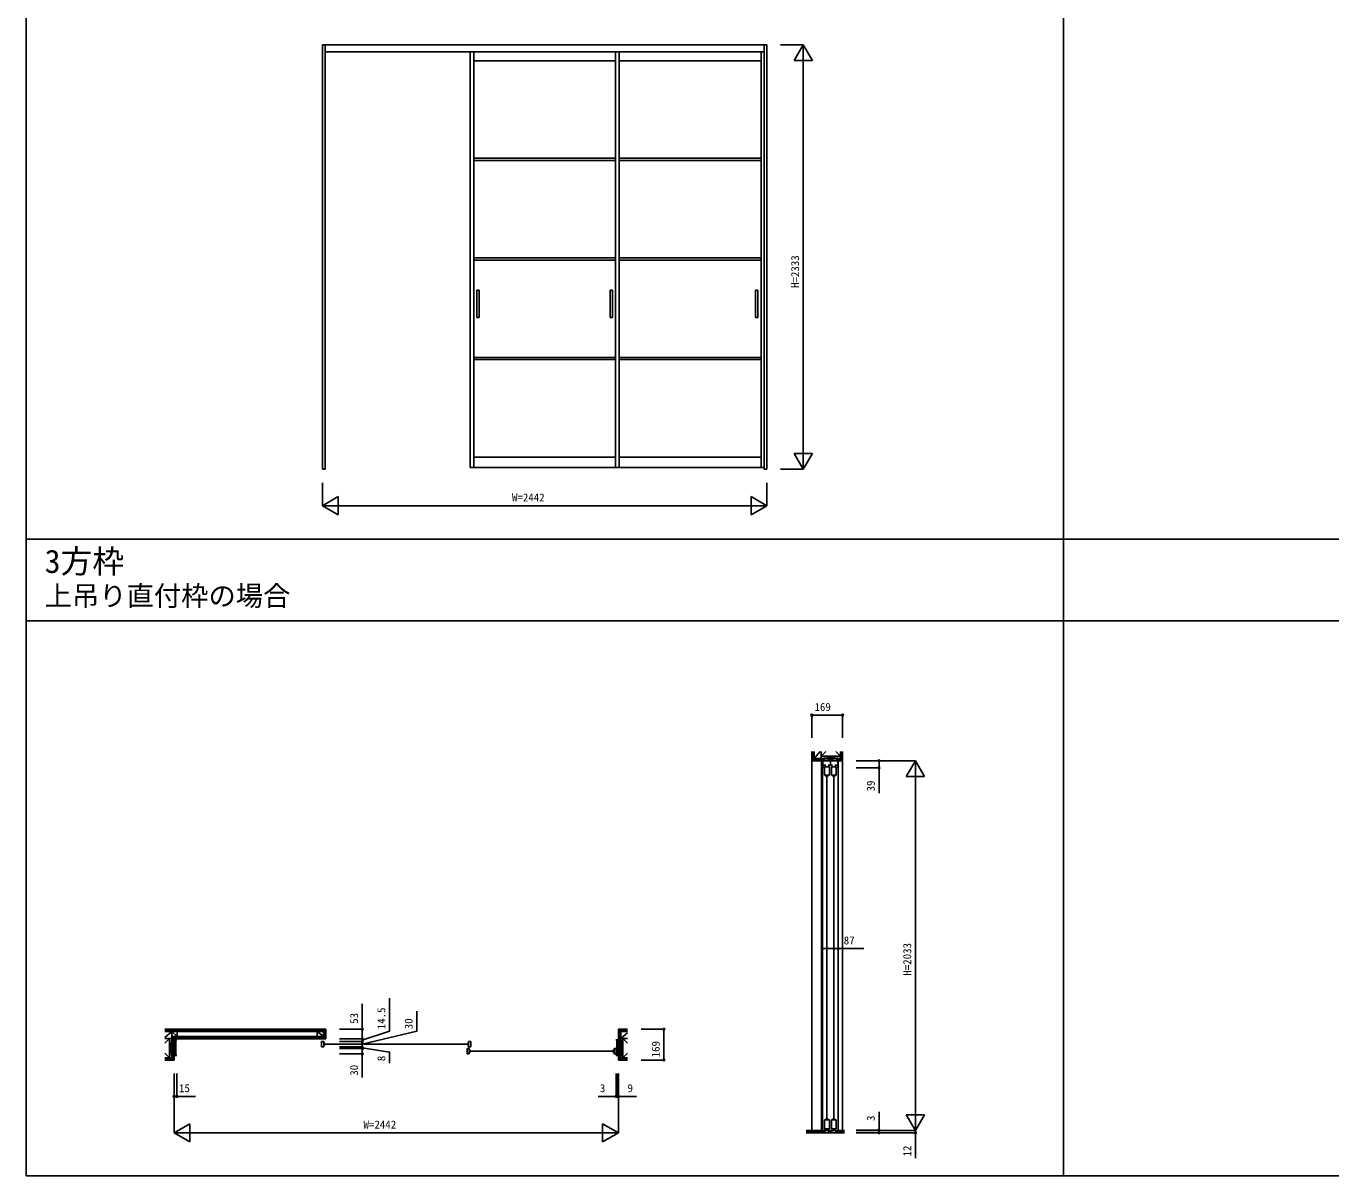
# Model space of a CAD drawing. Units: millimetres, scale not verified. Extents: x -14340 to 14341, y -10000 to 10000.
# Drawn here: x -14340 to -7170, y -10000 to -3680 of the extents above; entities that cross this region are included whole.
import ezdxf
from ezdxf.enums import TextEntityAlignment as Align

# ---------------------------------------------------------------- set-up
doc = ezdxf.new("R2010")
doc.units = ezdxf.units.MM
doc.header["$LTSCALE"] = 50
for name, color, linetype in [('0-0_0', 7, 'Continuous'), ('0-1_YKK_A1', 4, 'Continuous'), ('0-2_YKK_B1', 4, 'Continuous'), ('0-3_YKK_C1', 4, 'Continuous'), ('0-4_YKK_F1', 7, 'Continuous'), ('0-5_YKK_N1', 2, 'Continuous'), ('0-6_YKK_Z1', 7, 'Continuous')]:
    doc.layers.add(name, color=color, linetype=linetype)
doc.styles.add('ＭＳ ゴシック', font='')
doc.styles.get('ＭＳ ゴシック').set_extended_font_data('MS Gothic')

msp = doc.modelspace()

# ---------------------------------------------------------------- linework, layer by layer
at = {"layer": '0-1_YKK_A1'}
for p, q in [((-12711.2, -3783.1), (-10269.2, -3783.1)), ((-12711.2, -3783.1), (-12711.2, -6116.1)), ((-12696.2, -3783.1), (-12696.2, -6116.1)), ((-10284.2, -3783.1), (-10284.2, -6116.1)), ((-10269.2, -3783.1), (-10269.2, -6116.1)), ((-12696.2, -3822.1), (-10284.2, -3822.1)), ((-11900.2, -3822.1), (-11900.2, -6107.1)), ((-11880.2, -3822.1), (-11880.2, -6107.1)), ((-11880.2, -3871.1), (-11100.7, -3871.1)), ((-11100.7, -3822.1), (-11100.7, -6107.1)), ((-11080.7, -3822.1), (-11080.7, -6107.1)), ((-11080.7, -3871.1), (-10301.2, -3871.1)), ((-10301.2, -3822.1), (-10301.2, -6107.1)), ((-11880.2, -4406.6), (-11100.7, -4406.6)), ((-11880.2, -4418.6), (-11100.7, -4418.6)), ((-11080.7, -4406.6), (-10301.2, -4406.6)), ((-11080.7, -4418.6), (-10301.2, -4418.6)), ((-11880.2, -4954.1), (-11100.7, -4954.1)), ((-11880.2, -4966.1), (-11100.7, -4966.1)), ((-11080.7, -4954.1), (-10301.2, -4954.1)), ((-11080.7, -4966.1), (-10301.2, -4966.1)), ((-11849.7, -5132.1), (-11862.7, -5132.1)), ((-11862.7, -5132.1), (-11862.7, -5282.1)), ((-11849.7, -5132.1), (-11849.7, -5282.1)), ((-11118.2, -5132.1), (-11131.2, -5132.1)), ((-11131.2, -5132.1), (-11131.2, -5282.1)), ((-11118.2, -5132.1), (-11118.2, -5282.1)), ((-10318.7, -5132.1), (-10331.7, -5132.1)), ((-10331.7, -5132.1), (-10331.7, -5282.1)), ((-10318.7, -5132.1), (-10318.7, -5282.1)), ((-11849.7, -5282.1), (-11862.7, -5282.1)), ((-11118.2, -5282.1), (-11131.2, -5282.1)), ((-10318.7, -5282.1), (-10331.7, -5282.1)), ((-11880.2, -5501.6), (-11100.7, -5501.6)), ((-11880.2, -5513.6), (-11100.7, -5513.6)), ((-11080.7, -5501.6), (-10301.2, -5501.6)), ((-11080.7, -5513.6), (-10301.2, -5513.6)), ((-11100.7, -6049.1), (-11880.2, -6049.1)), ((-10301.2, -6049.1), (-11080.7, -6049.1)), ((-12696.2, -6116.1), (-12711.2, -6116.1)), ((-10284.2, -6107.1), (-11900.2, -6107.1)), ((-10269.2, -6116.1), (-10284.2, -6116.1))]:
    msp.add_line(p, q, dxfattribs=at)
at = {"layer": '0-2_YKK_B1'}
for p, q in [((-13527.2, -9251.6), (-13512.2, -9251.6)), ((-13527.2, -9251.6), (-13527.2, -9338.6)), ((-13518.2, -9251.6), (-13518.2, -9338.6)), ((-12716.2, -9261.1), (-12716.2, -9291.1)), ((-12704.2, -9261.1), (-12716.2, -9261.1)), ((-12716.2, -9291.1), (-12704.2, -9291.1)), ((-12704.2, -9261.1), (-12704.2, -9291.1)), ((-12696.2, -9272.1), (-12704.2, -9272.1)), ((-12704.2, -9280.1), (-12696.2, -9280.1)), ((-12702.2, -9276.1), (-11910.7, -9276.1)), ((-11908.7, -9272.1), (-11916.7, -9272.1)), ((-11916.7, -9280.1), (-11908.7, -9280.1)), ((-11916.7, -9299.1), (-11916.7, -9329.1)), ((-11904.7, -9299.1), (-11916.7, -9299.1)), ((-11896.7, -9261.1), (-11908.7, -9261.1)), ((-11904.7, -9299.1), (-11904.7, -9329.1)), ((-11896.7, -9310.1), (-11904.7, -9310.1)), ((-11904.7, -9318.1), (-11896.7, -9318.1)), ((-11902.7, -9314.1), (-11111.2, -9314.1)), ((-11896.7, -9261.1), (-11896.7, -9291.1)), ((-11109.2, -9310.1), (-11117.2, -9310.1)), ((-11117.2, -9318.1), (-11109.2, -9318.1)), ((-11097.2, -9299.1), (-11109.2, -9299.1)), ((-11085.2, -9251.6), (-11100.2, -9251.6)), ((-11097.2, -9299.1), (-11097.2, -9329.1)), ((-11094.2, -9251.6), (-11094.2, -9338.6)), ((-11085.2, -9251.6), (-11085.2, -9338.6)), ((-13527.2, -9338.6), (-13512.2, -9338.6)), ((-11916.7, -9329.1), (-11904.7, -9329.1)), ((-11085.2, -9338.6), (-11100.2, -9338.6))]:
    msp.add_line(p, q, dxfattribs=at)
for points in [[(-11908.7, -9261.1), (-11908.7, -9291.1), (-11896.7, -9291.1)], [(-11109.2, -9299.1), (-11109.2, -9329.1), (-11097.2, -9329.1)]]:
    msp.add_lwpolyline(points, dxfattribs=at)
at = {"layer": '0-3_YKK_C1'}
for p, q in [((-9962.2, -7717.6), (-9879.2, -7717.6)), ((-9962.2, -7717.6), (-9962.2, -7756.6)), ((-9962.2, -7741.4), (-9945.9, -7741.4)), ((-9933.5, -7741.4), (-9907.9, -7741.4)), ((-9920.7, -7717.6), (-9920.7, -7741.4)), ((-9895.5, -7741.4), (-9879.2, -7741.4)), ((-9879.2, -7717.6), (-9879.2, -7756.6)), ((-9953.2, -7751.6), (-9926.2, -7751.6)), ((-9953.2, -7751.6), (-9953.2, -7797.6)), ((-9953.2, -7797.6), (-9926.2, -7797.6)), ((-9944, -7797.6), (-9944, -7805.6)), ((-9939.7, -7799.6), (-9939.7, -9689.6)), ((-9935.4, -7797.6), (-9935.4, -7805.6)), ((-9926.2, -7751.6), (-9926.2, -7797.6)), ((-9915.2, -7751.6), (-9888.2, -7751.6)), ((-9915.2, -7751.6), (-9915.2, -7797.6)), ((-9915.2, -7797.6), (-9888.2, -7797.6)), ((-9906, -7797.6), (-9906, -7805.6)), ((-9901.7, -7799.6), (-9901.7, -9689.6)), ((-9897.4, -7797.6), (-9897.4, -7805.6)), ((-9888.2, -7751.6), (-9888.2, -7797.6)), ((-9953.2, -9691.6), (-9926.2, -9691.6)), ((-9953.2, -9741.6), (-9953.2, -9691.6)), ((-9953.2, -9741.6), (-9926.2, -9741.6)), ((-9944.5, -9747.6), (-9944.5, -9741.6)), ((-9944, -9691.6), (-9944, -9683.6)), ((-9935.4, -9691.6), (-9935.4, -9683.6)), ((-9934.9, -9741.6), (-9934.9, -9747.6)), ((-9934.9, -9747.6), (-9926.2, -9747.6)), ((-9928.8, -9750.6), (-9928.8, -9762.4)), ((-9926.2, -9741.6), (-9926.2, -9691.6)), ((-9915.2, -9691.6), (-9888.2, -9691.6)), ((-9915.2, -9741.6), (-9915.2, -9691.6)), ((-9915.2, -9741.6), (-9888.2, -9741.6)), ((-9906.5, -9747.6), (-9906.5, -9741.6)), ((-9906, -9691.6), (-9906, -9683.6)), ((-9897.4, -9691.6), (-9897.4, -9683.6)), ((-9896.9, -9741.6), (-9896.9, -9747.6)), ((-9896.9, -9747.6), (-9888.2, -9747.6)), ((-9890.8, -9750.6), (-9890.8, -9762.4)), ((-9888.2, -9741.6), (-9888.2, -9691.6))]:
    msp.add_line(p, q, dxfattribs=at)
for points in [[(-9962.2, -7718.6), (-9964.2, -7718.6), (-9964.2, -9750.6)], [(-9879.2, -7718.6), (-9877.2, -7718.6), (-9877.2, -9750.6)], [(-9944.5, -9747.6), (-9953.2, -9747.6), (-9953.2, -9750.6)], [(-9953.2, -9750.6), (-9950.6, -9750.6), (-9950.6, -9762.4), (-9928.8, -9762.4)], [(-9928.8, -9750.6), (-9926.2, -9750.6), (-9926.2, -9747.6)], [(-9906.5, -9747.6), (-9915.2, -9747.6), (-9915.2, -9750.6)], [(-9915.2, -9750.6), (-9912.6, -9750.6), (-9912.6, -9762.4), (-9890.8, -9762.4)], [(-9890.8, -9750.6), (-9888.2, -9750.6), (-9888.2, -9747.6)]]:
    msp.add_lwpolyline(points, dxfattribs=at)
at = {"layer": '0-4_YKK_F1'}
for p, q in [((-14340.2, -9999.6), (-14340.2, 10000.4)), ((-8640.2, -9999.6), (-8640.2, 9500.4)), ((-14340.2, -6499.6), (14159.8, -6499.6)), ((-14340.2, -6949.6), (14159.8, -6949.6)), ((-14340.2, -9999.6), (14340.8, -9999.6))]:
    msp.add_line(p, q, dxfattribs=at)
at = {"layer": '0-5_YKK_N1'}
for p, q in [((-10194.2, -3783.1), (-10069.2, -3783.1)), ((-10069.2, -3783.1), (-10119.2, -3869.7)), ((-10069.2, -6116.1), (-10069.2, -3783.1)), ((-10069.2, -3783.1), (-10019.2, -3869.7)), ((-10119.2, -3869.7), (-10019.2, -3869.7)), ((-10069.2, -6116.1), (-10119.2, -6029.5)), ((-10019.2, -6029.5), (-10119.2, -6029.5)), ((-10069.2, -6116.1), (-10019.2, -6029.5)), ((-10194.2, -6116.1), (-10069.2, -6116.1)), ((-12711.2, -6191.1), (-12711.2, -6316.1)), ((-10269.2, -6191.1), (-10269.2, -6316.1)), ((-12711.2, -6316.1), (-12624.6, -6266.1)), ((-12624.6, -6366.1), (-12624.6, -6266.1)), ((-10269.2, -6316.1), (-10355.8, -6266.1)), ((-10355.8, -6266.1), (-10355.8, -6366.1)), ((-12711.2, -6316.1), (-10269.2, -6316.1)), ((-12711.2, -6316.1), (-12624.6, -6366.1)), ((-10269.2, -6316.1), (-10355.8, -6366.1)), ((-10022.2, -7592.6), (-10022.2, -7467.6)), ((-9853.2, -7467.6), (-10022.2, -7467.6)), ((-9853.2, -7592.6), (-9853.2, -7467.6)), ((-9778.2, -7717.6), (-9653.2, -7717.6)), ((-9778.2, -7717.6), (-9453.2, -7717.6)), ((-9453.2, -7717.6), (-9503.2, -7804.2)), ((-9453.2, -7717.6), (-9453.2, -9750.6)), ((-9453.2, -7717.6), (-9403.2, -7804.2)), ((-9778.2, -7756.6), (-9653.2, -7756.6)), ((-9503.2, -7804.2), (-9403.2, -7804.2)), ((-9964.2, -8625.6), (-9964.2, -8750.6)), ((-9877.2, -8625.6), (-9877.2, -8750.6)), ((-12617.7, -9193.6), (-12492.7, -9193.6)), ((-12617.7, -9246.6), (-12492.7, -9246.6)), ((-12617.7, -9246.6), (-12492.7, -9246.6)), ((-12492.7, -9246.6), (-12492.7, -9226.6)), ((-12492.7, -9261.1), (-12492.7, -9246.6)), ((-12492.7, -9261.1), (-12492.7, -9246.6)), ((-10960.2, -9193.6), (-10835.2, -9193.6)), ((-10835.2, -9193.6), (-10835.2, -9362.6)), ((-12617.7, -9261.1), (-12492.7, -9261.1)), ((-12617.7, -9261.1), (-12492.7, -9261.1)), ((-12617.7, -9291.1), (-12492.7, -9291.1)), ((-12617.7, -9291.1), (-12492.7, -9291.1)), ((-12617.7, -9299.1), (-12492.7, -9299.1)), ((-12617.7, -9299.1), (-12492.7, -9299.1)), ((-12492.7, -9291.1), (-12492.7, -9261.1)), ((-12492.7, -9261.1), (-12492.7, -9281.1)), ((-12492.7, -9291.1), (-12492.7, -9271.1)), ((-12492.7, -9291.1), (-12492.7, -9299.1)), ((-12492.7, -9291.1), (-12492.7, -9299.1)), ((-12492.7, -9299.1), (-12492.7, -9319.1)), ((-12617.7, -9329.1), (-12492.7, -9329.1)), ((-10960.2, -9362.6), (-10835.2, -9362.6)), ((-13527.2, -9437.6), (-13527.2, -9562.6)), ((-13527.2, -9437.6), (-13527.2, -9762.6)), ((-13512.2, -9437.6), (-13512.2, -9562.6)), ((-11097.2, -9437.6), (-11097.2, -9562.6)), ((-11094.2, -9437.6), (-11094.2, -9562.6)), ((-11094.2, -9437.6), (-11094.2, -9562.6)), ((-11085.2, -9437.6), (-11085.2, -9562.6)), ((-11085.2, -9437.6), (-11085.2, -9762.6)), ((-13527.2, -9562.6), (-13527.4, -9562.6)), ((-13527.2, -9562.6), (-13512.2, -9562.6)), ((-13512.2, -9562.6), (-13409.8, -9562.6)), ((-11097.2, -9562.6), (-11197.2, -9562.6)), ((-11094.2, -9562.6), (-11114.2, -9562.6)), ((-11094.2, -9562.6), (-11097.2, -9562.6)), ((-11094.2, -9562.6), (-11085.2, -9562.6)), ((-11094.2, -9562.6), (-11074.2, -9562.6)), ((-11085.2, -9562.6), (-10985.2, -9562.6)), ((-9653.2, -9747.6), (-9653.2, -9647.6)), ((-9453.2, -9750.6), (-9503.2, -9664)), ((-9403.2, -9664), (-9503.2, -9664)), ((-9453.2, -9750.6), (-9403.2, -9664)), ((-13527.2, -9762.6), (-13440.6, -9712.6)), ((-13440.6, -9812.6), (-13440.6, -9712.6)), ((-11085.2, -9762.6), (-11171.8, -9712.6)), ((-11171.8, -9712.6), (-11171.8, -9812.6)), ((-9778.2, -9747.6), (-9653.2, -9747.6)), ((-9778.2, -9750.6), (-9653.2, -9750.6)), ((-9778.2, -9750.6), (-9453.2, -9750.6)), ((-9778.2, -9750.6), (-9453.2, -9750.6)), ((-9653.2, -9750.6), (-9653.2, -9747.6)), ((-9653.2, -9750.6), (-9653.2, -9770.6)), ((-9453.2, -9750.6), (-9453.2, -9762.6)), ((-13527.2, -9762.6), (-11085.2, -9762.6)), ((-13527.2, -9762.6), (-13440.6, -9812.6)), ((-11085.2, -9762.6), (-11171.8, -9812.6))]:
    msp.add_line(p, q, dxfattribs=at)
for points in [[(-9653.2, -7717.6), (-9653.2, -7756.6), (-9653.2, -7896.6)], [(-9964.2, -8750.6), (-9877.2, -8750.6), (-9737.2, -8750.6)], [(-12492.7, -9253.9), (-12342.7, -9203.6), (-12342.7, -9023.6)], [(-12492.7, -9246.6), (-12492.7, -9193.6), (-12492.7, -9053.6)], [(-12492.7, -9276.1), (-12192.7, -9203.6), (-12192.7, -9093.6)], [(-12492.7, -9295.1), (-12342.7, -9319.1), (-12342.7, -9379.1)], [(-12492.7, -9299.1), (-12492.7, -9329.1), (-12492.7, -9459.1)], [(-9778.2, -9762.6), (-9453.2, -9762.6), (-9453.2, -9902.6)]]:
    msp.add_lwpolyline(points, dxfattribs=at)
for centre in [(-10022.2, -7467.6), (-9853.2, -7467.6), (-9653.2, -7717.6), (-9653.2, -7756.6), (-9964.2, -8750.6), (-9877.2, -8750.6), (-12492.7, -9193.6), (-12492.7, -9246.6), (-12492.7, -9246.6), (-10835.2, -9193.6), (-12492.7, -9261.1), (-12492.7, -9261.1), (-12492.7, -9291.1), (-12492.7, -9291.1), (-12492.7, -9299.1), (-12492.7, -9299.1), (-12492.7, -9329.1), (-10835.2, -9362.6), (-13527.2, -9562.6), (-13512.2, -9562.6), (-11097.2, -9562.6), (-11094.2, -9562.6), (-11094.2, -9562.6), (-11085.2, -9562.6), (-9653.2, -9747.6), (-9653.2, -9750.6), (-9453.2, -9762.6)]:
    msp.add_circle(centre, 5, dxfattribs=at)
at = {"layer": '0-6_YKK_Z1'}
for p, q in [((-10022.2, -7667.6), (-10022.2, -7717.6)), ((-10020.2, -7705.1), (-10020.2, -7667.6)), ((-10011.7, -7705.1), (-10011.7, -7667.6)), ((-10009.7, -7705.1), (-10009.7, -7667.6)), ((-9977.2, -7667.6), (-10009.7, -7705.1)), ((-9970.7, -7693.1), (-9970.7, -7667.6)), ((-9945.2, -7667.6), (-9970.7, -7693.1)), ((-9865.7, -7667.6), (-9865.7, -7693.1)), ((-9863.7, -7705.1), (-9863.7, -7667.6)), ((-9855.2, -7705.1), (-9855.2, -7667.6)), ((-9853.2, -7667.6), (-9853.2, -7717.6)), ((-9970.7, -7705.1), (-10022.2, -7705.1)), ((-9953.7, -7707.1), (-10022.2, -7707.1)), ((-10022.2, -7715.6), (-9953.7, -7715.6)), ((-10022.2, -9750.6), (-10022.2, -7717.6)), ((-10022.2, -7717.6), (-9953.7, -7717.6)), ((-9970.7, -7693.1), (-9970.7, -7705.1)), ((-9970.7, -7705.1), (-9865.7, -7693.1)), ((-9865.7, -7705.1), (-9970.7, -7705.1)), ((-9969.2, -9750.6), (-9969.2, -7717.6)), ((-9953.7, -7717.6), (-9953.7, -7705.1)), ((-9887.7, -7705.1), (-9953.7, -7717.6)), ((-9953.7, -7717.6), (-9887.7, -7717.6)), ((-9887.7, -7717.6), (-9887.7, -7705.1)), ((-9853.2, -7707.1), (-9887.7, -7707.1)), ((-9887.7, -7715.6), (-9853.2, -7715.6)), ((-9887.7, -7717.6), (-9853.2, -7717.6)), ((-9865.7, -7693.1), (-9865.7, -7705.1)), ((-9853.2, -7705.1), (-9865.7, -7705.1)), ((-9853.2, -9750.6), (-9853.2, -7717.6)), ((-13577.2, -9193.6), (-12705.2, -9193.6)), ((-13577.2, -9195.1), (-12705.2, -9195.1)), ((-13577.2, -9204.6), (-12705.2, -9204.6)), ((-13577.2, -9206.1), (-12705.2, -9206.1)), ((-13539.7, -9206.1), (-13577.2, -9206.1)), ((-13577.2, -9238.6), (-13539.7, -9206.1)), ((-13577.2, -9270.6), (-13551.7, -9245.1)), ((-13551.7, -9245.1), (-13539.7, -9245.1)), ((-13551.7, -9245.1), (-13539.7, -9350.1)), ((-13539.7, -9234.1), (-13539.7, -9206.1)), ((-13539.7, -9234.1), (-12705.2, -9234.1)), ((-13539.7, -9245.1), (-13539.7, -9234.1)), ((-13539.7, -9235.6), (-12705.2, -9235.6)), ((-13539.7, -9245.1), (-12705.2, -9245.1)), ((-13539.7, -9350.1), (-13539.7, -9245.1)), ((-13539.7, -9246.6), (-12692.7, -9246.6)), ((-13537.7, -9246.6), (-13537.7, -9362.6)), ((-13529.2, -9246.6), (-13529.2, -9362.6)), ((-13527.2, -9246.6), (-13527.2, -9362.6)), ((-12740.2, -9234.1), (-12740.2, -9206.1)), ((-12705.2, -9234.1), (-12740.2, -9206.1)), ((-12705.2, -9193.6), (-12705.2, -9246.6)), ((-12692.7, -9193.6), (-12705.2, -9193.6)), ((-12703.7, -9193.6), (-12703.7, -9246.6)), ((-12694.2, -9193.6), (-12694.2, -9246.6)), ((-12692.7, -9193.6), (-12692.7, -9246.6)), ((-11085.2, -9193.6), (-11035.2, -9193.6)), ((-11085.2, -9193.6), (-11085.2, -9362.6)), ((-11083.2, -9193.6), (-11083.2, -9362.6)), ((-11074.7, -9193.6), (-11074.7, -9362.6)), ((-11072.7, -9245.1), (-11072.7, -9193.6)), ((-11072.7, -9195.6), (-11035.2, -9195.6)), ((-11035.2, -9204.1), (-11072.7, -9204.1)), ((-11072.7, -9206.1), (-11035.2, -9206.1)), ((-11035.2, -9212.6), (-11072.7, -9245.1)), ((-11060.7, -9245.1), (-11072.7, -9245.1)), ((-11035.2, -9270.6), (-11060.7, -9245.1)), ((-13577.2, -9324.6), (-13551.7, -9350.1)), ((-13551.7, -9350.1), (-13577.2, -9350.1)), ((-13577.2, -9352.1), (-13539.7, -9352.1)), ((-13539.7, -9360.6), (-13577.2, -9360.6)), ((-13527.2, -9362.6), (-13577.2, -9362.6)), ((-13551.7, -9350.1), (-13539.7, -9350.1)), ((-13539.7, -9350.1), (-13539.7, -9362.6)), ((-11085.2, -9362.6), (-11035.2, -9362.6)), ((-11072.7, -9362.6), (-11072.7, -9350.1)), ((-11060.7, -9350.1), (-11072.7, -9350.1)), ((-11035.2, -9352.1), (-11072.7, -9352.1)), ((-11072.7, -9360.6), (-11035.2, -9360.6)), ((-11035.2, -9324.6), (-11060.7, -9350.1)), ((-11060.7, -9350.1), (-11035.2, -9350.1)), ((-10053.1, -9750.6), (-9842.4, -9750.6)), ((-9950.7, -9750.6), (-9950.7, -9762.6)), ((-9928.7, -9750.6), (-9928.7, -9762.6)), ((-9912.7, -9750.6), (-9912.7, -9762.6)), ((-9890.7, -9750.6), (-9890.7, -9762.6)), ((-9950.7, -9752.6), (-10053.1, -9752.6)), ((-9950.7, -9754.6), (-10053.1, -9754.6)), ((-9950.7, -9756.6), (-10053.1, -9756.6)), ((-10053.1, -9758.6), (-9950.7, -9758.6)), ((-10053.1, -9760.6), (-9950.7, -9760.6)), ((-9842.4, -9762.6), (-10053.1, -9762.6)), ((-9912.7, -9752.6), (-9928.7, -9752.6)), ((-9912.7, -9754.6), (-9928.7, -9754.6)), ((-9912.7, -9756.6), (-9928.7, -9756.6)), ((-9928.7, -9758.6), (-9912.7, -9758.6)), ((-9928.7, -9760.6), (-9912.7, -9760.6)), ((-9842.4, -9752.6), (-9890.7, -9752.6)), ((-9842.4, -9754.6), (-9890.7, -9754.6)), ((-9842.4, -9756.6), (-9890.7, -9756.6)), ((-9842.4, -9758.6), (-9890.7, -9758.6)), ((-9890.7, -9760.6), (-9842.4, -9760.6))]:
    msp.add_line(p, q, dxfattribs=at)
for points in [[(-9891.2, -7667.6), (-9865.7, -7693.1), (-9970.7, -7693.1)], [(-13551.7, -9350.1), (-13551.7, -9245.1), (-13577.2, -9245.1)], [(-13509.7, -9206.1), (-13509.7, -9234.1), (-13539.7, -9206.1)], [(-11072.7, -9350.1), (-11072.7, -9245.1), (-11060.7, -9350.1)], [(-11060.7, -9350.1), (-11060.7, -9245.1), (-11035.2, -9245.1)]]:
    msp.add_lwpolyline(points, dxfattribs=at)

# ---------------------------------------------------------------- texts
at = {"layer": '0-0_0', "style": 'ＭＳ ゴシック'}
for s, height, p in [('3方枠', 128.3, (-14238.2, -6724.6)), ('上吊り直付枠の場合', 110, (-14238.2, -6899.6))]:
    msp.add_text(s, height=height, dxfattribs=at).set_placement(p, align=Align.BOTTOM_LEFT)
at = {"layer": '0-5_YKK_N1', "style": 'ＭＳ ゴシック'}
for s, height, p in [('H=2333', 43.99, (-10079.2, -5119.6)), ('39', 43.99, (-9663.2, -7886.6)), ('H=2033', 43.99, (-9463.2, -8899.1)), ('14.5', 43.99, (-12352.7, -9193.6)), ('53', 43.99, (-12502.7, -9163.6)), ('30', 43.99, (-12202.7, -9193.6)), ('169', 43.99, (-10845.2, -9348.1)), ('30', 43.99, (-12502.7, -9449.1)), ('8', 44, (-12352.7, -9369.1)), ('3', 44, (-9663.2, -9697.6)), ('12', 43.99, (-9463.2, -9892.6))]:
    msp.add_text(s, height=height, rotation=90, dxfattribs=at).set_placement(p, align=Align.BOTTOM_LEFT)
for s, height, p in [('W=2442', 43.99, (-11670.2, -6306.1)), ('169', 43.99, (-10007.7, -7457.6)), ('87', 43.99, (-9847.2, -8740.6)), ('15', 43.99, (-13499.8, -9552.6)), ('3', 44, (-11187.2, -9552.6)), ('9', 44, (-11035.2, -9552.6)), ('W=2442', 43.99, (-12486.2, -9752.6))]:
    msp.add_text(s, height=height, dxfattribs=at).set_placement(p, align=Align.BOTTOM_LEFT)

doc.saveas('drawing.dxf')
